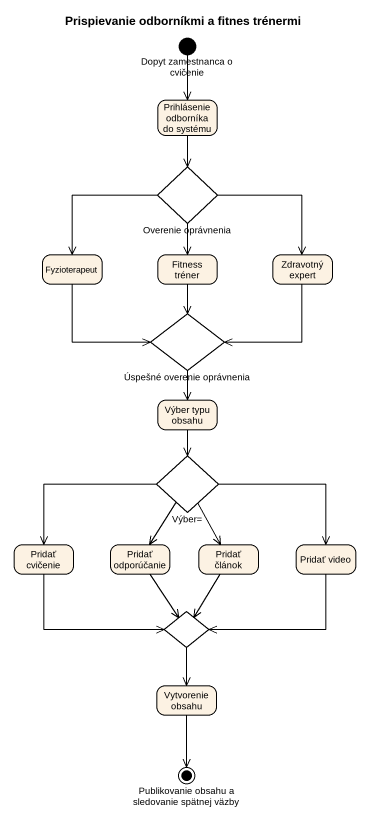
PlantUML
@startuml
title Prispievanie odborníkmi a fitnes trénermi
hide empty description
state "Dopyt zamestnanca o cvičenie" as Dopyt_zamestnanca_o_cvičenie <<start>>
state "Prihlásenie odborníka do systému" as Prihlásenie_odborníka_do
state "Overenie oprávnenia" as Overenie_oprávnenia <<choice>>
state Fyzioterapeut
state "Fitness tréner" as Fitness_tréner
state "Zdravotný expert" as Zdravotný_expert
state "Úspešné overenie oprávnenia" as Úspešné_overenie_oprávnenia <<choice>>
state "Výber typu obsahu" as Výber_typu_obsahu
state "Výber=" as Výber <<choice>>
state "Pridať cvičenie" as Pridať_cvičenie
state "Pridať odporúčanie" as Pridať_odporúčanie
state "Pridať článok" as Pridať_článok
state "Pridať video" as Pridať_video
state choice1 <<choice>>
state "Vytvorenie obsahu" as Vytvorenie_obsahu
state "Publikovanie obsahu a sledovanie spätnej väzby" as Publikovanie_obsahu_a <<end>>
Dopyt_zamestnanca_o_cvičenie --> Prihlásenie_odborníka_do
Prihlásenie_odborníka_do --> Overenie_oprávnenia
Overenie_oprávnenia --> Fyzioterapeut
Overenie_oprávnenia --> Fitness_tréner
Overenie_oprávnenia --> Zdravotný_expert
Fyzioterapeut --> Úspešné_overenie_oprávnenia
Fitness_tréner --> Úspešné_overenie_oprávnenia
Zdravotný_expert --> Úspešné_overenie_oprávnenia
Úspešné_overenie_oprávnenia --> Výber_typu_obsahu
Výber_typu_obsahu --> Výber
Výber -left-> Pridať_cvičenie
Výber --> Pridať_odporúčanie
Výber --> Pridať_článok
Výber -right-> Pridať_video
Pridať_cvičenie -right-> choice1
Pridať_odporúčanie --> choice1
Pridať_článok --> choice1
Pridať_video -left-> choice1
choice1 --> Vytvorenie_obsahu
Vytvorenie_obsahu --> Publikovanie_obsahu_a
@enduml
